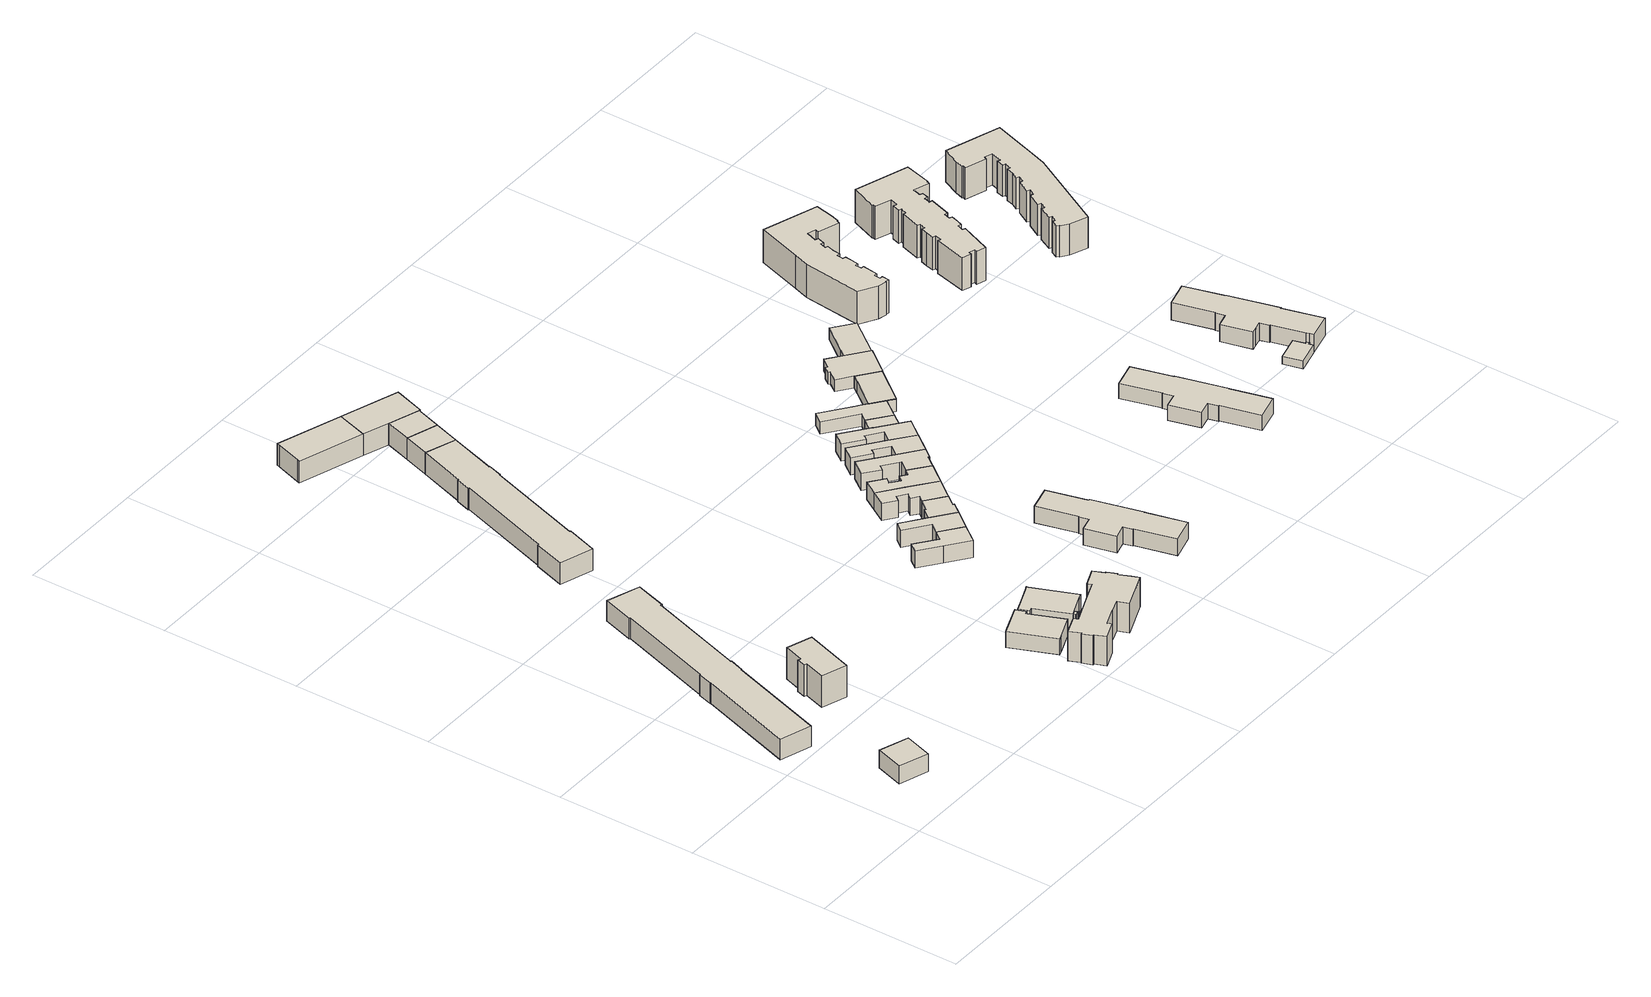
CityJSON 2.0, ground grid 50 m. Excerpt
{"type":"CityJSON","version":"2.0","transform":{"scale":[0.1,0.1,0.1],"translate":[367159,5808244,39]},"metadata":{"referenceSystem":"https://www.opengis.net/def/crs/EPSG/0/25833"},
"CityObjects":{
"building1":{"type":"Building","attributes":{"name":"12054000006250018 01","GE_LoD1_zOffset":"Auto|1.0697074324119953|24.05.2011 19:24:35","DFIHW":"5808267160","DFIRW":"3367178980","DFORM":2000,"FOKHO":43860,"FOKHW":"5808270540","FOKRW":"3367175120","FOLIE":11,"FOLIENBEZ":"Gebaeude","GEBH":0,"HSOURCE":1,"OS":"1311","TRAUH":50700,"function":"Einzelhaus","measuredHeight":53710,"storeysAboveGround":0},"address":[{"country":"Germany","locality":"Potsdam","thoroughfareName":"Schmiedegasse","postcode":"53115"}],"geometry":[{"type":"Solid","lod":"1","boundaries":[[[[0,1,2,3]],[[4,5,0,3]],[[5,6,1,0]],[[6,7,2,1]],[[7,4,3,2]],[[7,6,5,4]]]]}]},
"building2":{"type":"Building","attributes":{"name":"12054000006220007 01","DFORM":2000,"FOKHO":44220,"FOLIE":11,"GEBH":0,"HSOURCE":1,"OS":"1221","GE_LoD1_zOffset":"Auto|-0.21043946792320156|24.05.2011 19:24:16","DFIHW":"5808301600","DFIRW":"3367125660","FOKHW":"5808307810","FOKRW":"3367132010","FOLIENBEZ":"Gebaeude","TRAUH":52040,"function":"Freistehender","measuredHeight":55480,"storeysAboveGround":0},"address":[{"country":"Germany","locality":"Potsdam","thoroughfareName":"Kurt-von-Plettenberg-Straße","postcode":"53115"}],"geometry":[{"type":"Solid","lod":"1","boundaries":[[[[8,9,10,11,12,13,14,15,16,17,18,19,20,21,22,23]],[[24,25,8,23]],[[25,26,9,8]],[[26,27,10,9]],[[27,28,11,10]],[[28,29,12,11]],[[29,30,13,12]],[[30,31,14,13]],[[31,32,15,14]],[[32,33,16,15]],[[33,34,17,16]],[[34,35,18,17]],[[35,36,19,18]],[[36,37,20,19]],[[37,38,21,20]],[[38,39,22,21]],[[39,24,23,22]],[[39,38,37,36,35,34,33,32,31,30,29,28,27,26,25,24]]]]}]},
"building3":{"type":"Building","attributes":{"name":"12054000006250020 01","FOLIE":11,"GE_LoD1_zOffset":"Auto|0.010065733455100201|24.05.2011 19:24:44","DFIHW":"5808315190","DFIRW":"3367198450","DFORM":3000,"FOKHO":43990,"FOKHW":"5808319830","FOKRW":"3367202670","FOLIENBEZ":"Gebaeude","GEBH":0,"HSOURCE":1,"OS":"1799","TRAUH":56020,"function":"Gebaeude","measuredHeight":59840,"storeysAboveGround":0},"address":[{"country":"Germany","locality":"Potsdam","thoroughfareName":"Schmiedegasse","postcode":"53115"}],"geometry":[{"type":"Solid","lod":"1","boundaries":[[[[40,41,42,43,44,45,46,47]],[[48,49,40,47]],[[49,50,41,40]],[[50,51,42,41]],[[51,52,43,42]],[[52,53,44,43]],[[53,54,45,44]],[[54,55,46,45]],[[55,48,47,46]],[[55,54,53,52,51,50,49,48]]]]}]},
"building4":{"type":"Building","attributes":{"name":"12054000006160005 01","DFORM":0,"FOKHO":42673,"FOLIE":11,"GE_LoD1_zOffset":"Auto|1.3270657332613993|24.05.2011 19:24:43","FOLIENBEZ":"Gebaeude","OS":"1231","TRAUH":48673,"GEBH":6,"HSOURCE":2,"function":"Wohnblock","measuredHeight":0,"storeysAboveGround":2},"address":[{"country":"Germany","locality":"Potsdam","thoroughfareName":"Moritz-von-Egidy-Straße","postcode":"53115"}],"geometry":[{"type":"Solid","lod":"1","boundaries":[[[[56,57,58,59,60,61,62,63,64]],[[65,66,56,64]],[[66,67,57,56]],[[67,68,58,57]],[[68,69,59,58]],[[69,70,60,59]],[[70,71,61,60]],[[71,72,62,61]],[[72,73,63,62]],[[73,65,64,63]],[[73,72,71,70,69,68,67,66,65]]]]}]},
"building5":{"type":"Building","attributes":{"name":"12054000006220008 01","GE_LoD1_zOffset":"Auto|-0.21429676479399973|24.05.2011 19:26:15","DFIHW":"5808506960","DFIRW":"3367193050","DFORM":2000,"FOKHO":44110,"FOKHW":"5808498620","FOKRW":"3367195680","FOLIE":11,"FOLIENBEZ":"Gebaeude","GEBH":0,"HSOURCE":1,"OS":"1301","TRAUH":52280,"function":"Wohnhaus","measuredHeight":55400,"storeysAboveGround":0},"address":[{"country":"Germany","locality":"Potsdam","thoroughfareName":"Kurt-von-Plettenberg-Straße","postcode":"53115"}],"geometry":[{"type":"Solid","lod":"1","boundaries":[[[[74,75,76,77,78,79,80,81,82,83,84,85,86,87,88,89]],[[90,91,74,89]],[[91,92,75,74]],[[92,93,76,75]],[[93,94,77,76]],[[94,95,78,77]],[[95,96,79,78]],[[96,97,80,79]],[[97,98,81,80]],[[98,99,82,81]],[[99,100,83,82]],[[100,101,84,83]],[[101,102,85,84]],[[102,103,86,85]],[[103,104,87,86]],[[104,105,88,87]],[[105,90,89,88]],[[105,104,103,102,101,100,99,98,97,96,95,94,93,92,91,90]]]]}]},
"building6":{"type":"Building","attributes":{"name":"12054000006160001 01","GE_LoD1_zOffset":"Auto|1.4900657348335002|24.05.2011 19:24:52","DFORM":1100,"FOKHO":42510,"FOKHW":"5808260380","FOKRW":"3367290820","FOLIE":11,"FOLIENBEZ":"Gebaeude","GEBH":0,"TRAUH":53670,"HSOURCE":1,"OS":"1221","function":"Freistehender","measuredHeight":0,"storeysAboveGround":0},"address":[{"country":"Germany","locality":"Potsdam","thoroughfareName":"Moritz-von-Egidy-Straße","postcode":"53115"}],"geometry":[{"type":"Solid","lod":"1","boundaries":[[[[106,107,108,109]],[[107,110,111,108]],[[110,112,113,111]],[[112,114,115,113]],[[114,116,117,115]],[[116,118,119,117]],[[118,120,121,119]],[[120,122,123,121]],[[122,124,125,123]],[[124,126,127,125]],[[126,128,129,127]],[[128,130,131,129]],[[130,132,133,131]],[[132,134,135,133]],[[132,130,128,126,124,122,120,118,116,114,112,110,107,106,136,137,138,139,140,141,142,143,144,145,146,147,134]],[[148,149,150,151,152,153,154,155,156,157,158,159,109,108,111,113,115,117,119,121,123,125,127,129,131,133,135]],[[134,147,148,135]],[[147,146,149,148]],[[146,145,150,149]],[[145,144,151,150]],[[144,143,152,151]],[[143,142,153,152]],[[142,141,154,153]],[[141,140,155,154]],[[140,139,156,155]],[[139,138,157,156]],[[138,137,158,157]],[[137,136,159,158]],[[136,106,109,159]]]]}]},
"building7":{"type":"Building","attributes":{"name":"12054000006160001 05","GE_LoD1_zOffset":"Auto|1.2720657335594012|24.05.2011 19:24:53","DFORM":0,"FOKHO":42728,"FOLIE":11,"FOLIENBEZ":"Gebaeude","GEBH":3,"HSOURCE":2,"OS":"1006","TRAUH":45728,"function":"Kleines","measuredHeight":0,"storeysAboveGround":1},"address":[{"country":"Germany","locality":"Potsdam","thoroughfareName":"Moritz-von-Egidy-Straße","postcode":"53115"}],"geometry":[{"type":"Solid","lod":"1","boundaries":[[[[160,161,162,163,164,165]],[[166,167,160,165]],[[167,168,161,160]],[[168,169,162,161]],[[169,170,163,162]],[[170,171,164,163]],[[171,166,165,164]],[[171,170,169,168,167,166]]]]}]},
"building8":{"type":"Building","attributes":{"name":"12054000006080035 01","GE_LoD1_zOffset":"Auto|-0.7272743666566015|24.05.2011 19:26:14","DFIHW":"5808506960","DFIRW":"3367193050","DFORM":2000,"FOKHO":44110,"FOKHW":"5808498620","FOKRW":"3367195680","FOLIE":11,"FOLIENBEZ":"Gebaeude","GEBH":0,"HSOURCE":1,"OS":"1301","TRAUH":52280,"function":"Wohnhaus","measuredHeight":55400,"storeysAboveGround":0},"address":[{"country":"Germany","locality":"Potsdam","thoroughfareName":"Pappelallee","postcode":"53115"}],"geometry":[{"type":"Solid","lod":"1","boundaries":[[[[172,173,174,175,176,177,178]],[[179,180,172,178]],[[180,181,173,172]],[[181,182,174,173]],[[182,183,175,174]],[[183,184,176,175]],[[184,185,177,176]],[[185,179,178,177]],[[185,184,183,182,181,180,179]]]]}]},
"building9":{"type":"Building","attributes":{"name":"12054000006160003 01","GE_LoD1_zOffset":"Auto|4.177065732888899|24.05.2011 19:24:45","DFORM":0,"FOKHO":39823,"FOLIE":11,"FOLIENBEZ":"Gebaeude","HSOURCE":2,"OS":"1231","GEBH":6,"TRAUH":45823,"function":"Wohnblock","measuredHeight":0,"storeysAboveGround":2},"address":[{"country":"Germany","locality":"Potsdam","thoroughfareName":"Moritz-von-Egidy-Straße","postcode":"53115"}],"geometry":[{"type":"Solid","lod":"1","boundaries":[[[[186,187,188,189,190,191,192,193,194,195,196,197]],[[198,199,186,197]],[[199,200,187,186]],[[200,201,188,187]],[[201,202,189,188]],[[202,203,190,189]],[[203,204,191,190]],[[204,205,192,191]],[[205,206,193,192]],[[206,207,194,193]],[[207,208,195,194]],[[208,209,196,195]],[[209,198,197,196]],[[209,208,207,206,205,204,203,202,201,200,199,198]]]]}]},
"building10":{"type":"Building","attributes":{"name":"12054000006250059 01","GE_LoD1_zOffset":"Auto|-0.33357466572530114|24.05.2011 19:26:21","DFIHW":"5808506960","DFIRW":"3367193050","DFORM":2000,"FOKHO":44110,"FOKHW":"5808498620","FOKRW":"3367195680","FOLIE":11,"FOLIENBEZ":"Gebaeude","GEBH":0,"HSOURCE":1,"OS":"1301","TRAUH":52280,"function":"Wohnhaus","measuredHeight":55400,"storeysAboveGround":0},"address":[{"country":"Germany","locality":"Potsdam","thoroughfareName":"Schmiedegasse","postcode":"53115"}],"geometry":[{"type":"Solid","lod":"1","boundaries":[[[[210,211,79,78]],[[95,212,210,78]],[[212,213,211,210]],[[213,96,79,211]],[[96,95,78,79]],[[96,213,212,95]]]]}]},
"building11":{"type":"Building","attributes":{"name":"12054000006250063 01","HSOURCE":1,"OS":"1301","TRAUH":52280,"GE_LoD1_zOffset":"Auto|-0.4529251647939958|24.05.2011 19:26:19","DFIHW":"5808506960","DFIRW":"3367193050","DFORM":2000,"FOKHO":44110,"FOKHW":"5808498620","FOKRW":"3367195680","FOLIE":11,"FOLIENBEZ":"Gebaeude","GEBH":0,"function":"Wohnhaus","measuredHeight":55400,"storeysAboveGround":0},"address":[{"country":"Germany","locality":"Potsdam","thoroughfareName":"Schmiedegasse","postcode":"53115"}],"geometry":[{"type":"Solid","lod":"1","boundaries":[[[[214,215,211,210]],[[212,216,214,210]],[[216,217,215,214]],[[217,213,211,215]],[[213,212,210,211]],[[213,217,216,212]]]]}]},
"building12":{"type":"Building","attributes":{"name":"12054000006190001 01","GE_LoD1_zOffset":"Auto|2.3100657332688996|24.05.2011 19:24:40","DFORM":1100,"FOKHO":41690,"FOKHW":"5808321530","FOKRW":"3367275710","FOLIE":11,"FOLIENBEZ":"Gebaeude","HSOURCE":1,"OS":"1331","TRAUH":48240,"GEBH":0,"function":"Reihenhaus","measuredHeight":0,"storeysAboveGround":0},"address":[{"country":"Germany","locality":"Potsdam","thoroughfareName":"An den Gärten","postcode":"53115"}],"geometry":[{"type":"Solid","lod":"1","boundaries":[[[[218,219,220,221,222,223,224]],[[225,226,218,224]],[[226,227,219,218]],[[227,228,220,219]],[[228,229,221,220]],[[229,230,222,221]],[[230,231,223,222]],[[231,225,224,223]],[[231,230,229,228,227,226,225]]]]}]},
"building13":{"type":"Building","attributes":{"name":"12054000006080035 E 01","GE_LoD1_zOffset":"Auto|-0.6356033638626997|24.05.2011 19:26:13","DFIHW":"5808506960","DFIRW":"3367193050","DFORM":2000,"FOKHO":44110,"FOKHW":"5808498620","FOKRW":"3367195680","FOLIE":11,"FOLIENBEZ":"Gebaeude","GEBH":0,"HSOURCE":1,"OS":"1301","TRAUH":52280,"function":"Wohnhaus","measuredHeight":55400,"storeysAboveGround":0},"address":[{"country":"Germany","locality":"Potsdam","thoroughfareName":"Pappelallee","postcode":"53115"}],"geometry":[{"type":"Solid","lod":"1","boundaries":[[[[175,232,233,215,214,176]],[[184,183,175,176]],[[183,234,232,175]],[[234,235,233,232]],[[235,217,215,233]],[[217,216,214,215]],[[216,184,176,214]],[[216,217,235,234,183,184]]]]}]},
"building14":{"type":"Building","attributes":{"name":"12054000006190002 01","TRAUH":48240,"DFORM":1100,"GE_LoD1_zOffset":"Auto|2.310065734200201|24.05.2011 19:24:44","FOKHO":41690,"FOKHW":"5808321530","FOKRW":"3367275710","FOLIE":11,"GEBH":0,"HSOURCE":1,"OS":"1331","FOLIENBEZ":"Gebaeude","function":"Reihenhaus","measuredHeight":0,"storeysAboveGround":0},"address":[{"country":"Germany","locality":"Potsdam","thoroughfareName":"An den Gärten","postcode":"53115"}],"geometry":[{"type":"Solid","lod":"1","boundaries":[[[[236,237,238,239,240,222,221]],[[229,241,236,221]],[[241,242,237,236]],[[242,243,238,237]],[[243,244,239,238]],[[244,245,240,239]],[[245,230,222,240]],[[230,229,221,222]],[[230,245,244,243,242,241,229]]]]}]},
"building15":{"type":"Building","attributes":{"name":"12054000006190003 01","GE_LoD1_zOffset":"Auto|2.310065732337499|24.05.2011 19:24:48","DFORM":1100,"FOKHO":41690,"FOKHW":"5808321530","FOKRW":"3367275710","FOLIE":11,"FOLIENBEZ":"Gebaeude","GEBH":0,"HSOURCE":1,"OS":"1331","TRAUH":48240,"function":"Reihenhaus","measuredHeight":0,"storeysAboveGround":0},"address":[{"country":"Germany","locality":"Potsdam","thoroughfareName":"An den Gärten","postcode":"53115"}],"geometry":[{"type":"Solid","lod":"1","boundaries":[[[[246,247,248,249,250,251,240,239]],[[244,252,246,239]],[[252,253,247,246]],[[253,254,248,247]],[[254,255,249,248]],[[255,256,250,249]],[[256,257,251,250]],[[257,245,240,251]],[[245,244,239,240]],[[245,257,256,255,254,253,252,244]]]]}]},
"building16":{"type":"Building","attributes":{"name":"12054000006190004 01","GE_LoD1_zOffset":"Auto|2.3100657369940976|24.05.2011 19:24:40","DFORM":1100,"FOKHO":41690,"FOKHW":"5808321530","FOKRW":"3367275710","FOLIE":11,"FOLIENBEZ":"Gebaeude","GEBH":0,"HSOURCE":1,"OS":"1331","TRAUH":48240,"function":"Reihenhaus","measuredHeight":0,"storeysAboveGround":0},"address":[{"country":"Germany","locality":"Potsdam","thoroughfareName":"An den Gärten","postcode":"53115"}],"geometry":[{"type":"Solid","lod":"1","boundaries":[[[[248,258,259,260,261,262,263,264,265,266,249]],[[255,254,248,249]],[[254,267,258,248]],[[267,268,259,258]],[[268,269,260,259]],[[269,270,261,260]],[[270,271,262,261]],[[271,272,263,262]],[[272,273,264,263]],[[273,274,265,264]],[[274,275,266,265]],[[275,255,249,266]],[[275,274,273,272,271,270,269,268,267,254,255]]]]}]},
"building17":{"type":"Building","attributes":{"name":"12054000006190005 01","GE_LoD1_zOffset":"Auto|2.310065734200201|24.05.2011 19:24:52","DFORM":1100,"FOKHO":41690,"FOKHW":"5808321530","FOKRW":"3367275710","FOLIE":11,"FOLIENBEZ":"Gebaeude","GEBH":0,"HSOURCE":1,"OS":"1331","TRAUH":48240,"function":"Reihenhaus","measuredHeight":0,"storeysAboveGround":0},"address":[{"country":"Germany","locality":"Potsdam","thoroughfareName":"An den Gärten","postcode":"53115"}],"geometry":[{"type":"Solid","lod":"1","boundaries":[[[[264,276,277,278,279,280,281,282,283,266,265]],[[274,273,264,265]],[[273,284,276,264]],[[284,285,277,276]],[[285,286,278,277]],[[286,287,279,278]],[[287,288,280,279]],[[288,289,281,280]],[[289,290,282,281]],[[290,291,283,282]],[[291,275,266,283]],[[275,274,265,266]],[[275,291,290,289,288,287,286,285,284,273,274]]]]}]},
"building18":{"type":"Building","attributes":{"name":"12054000006160002 01","GE_LoD1_zOffset":"Auto|2.0354585318159977|24.05.2011 19:24:42","DFORM":1100,"FOKHO":41500,"FOKHW":"5808260950","FOKRW":"3367324220","FOLIE":11,"FOLIENBEZ":"Gebaeude","GEBH":0,"HSOURCE":1,"OS":"1221","TRAUH":47750,"function":"Freistehender","measuredHeight":0,"storeysAboveGround":0},"address":[{"country":"Germany","locality":"Potsdam","thoroughfareName":"Moritz-von-Egidy-Straße","postcode":"53115"}],"geometry":[{"type":"Solid","lod":"1","boundaries":[[[[292,293,294,295,296,297,298,299,300,301,302,303,304,305,306,307]],[[308,309,292,307]],[[309,310,293,292]],[[310,311,294,293]],[[311,312,295,294]],[[312,313,296,295]],[[313,314,297,296]],[[314,315,298,297]],[[315,316,299,298]],[[316,317,300,299]],[[317,318,301,300]],[[318,319,302,301]],[[319,320,303,302]],[[320,321,304,303]],[[321,322,305,304]],[[322,323,306,305]],[[323,308,307,306]],[[323,322,321,320,319,318,317,316,315,314,313,312,311,310,309,308]]]]}]},
"building19":{"type":"Building","attributes":{"name":"12054000006190006 01","GE_LoD1_zOffset":"Auto|2.3100657304749035|24.05.2011 19:24:47","DFORM":1100,"FOKHO":41690,"FOKHW":"5808321530","FOKRW":"3367275710","FOLIE":11,"FOLIENBEZ":"Gebaeude","GEBH":0,"HSOURCE":1,"OS":"1331","TRAUH":48240,"function":"Reihenhaus","measuredHeight":0,"storeysAboveGround":0},"address":[{"country":"Germany","locality":"Potsdam","thoroughfareName":"An den Gärten","postcode":"53115"}],"geometry":[{"type":"Solid","lod":"1","boundaries":[[[[324,325,326,327,328,329,330,331,332,333,283,282]],[[290,334,324,282]],[[334,335,325,324]],[[335,336,326,325]],[[336,337,327,326]],[[337,338,328,327]],[[338,339,329,328]],[[339,340,330,329]],[[340,341,331,330]],[[341,342,332,331]],[[342,343,333,332]],[[343,291,283,333]],[[291,290,282,283]],[[291,343,342,341,340,339,338,337,336,335,334,290]]]]}]},
"building20":{"type":"Building","attributes":{"name":"12054000006190007 01","GE_LoD1_zOffset":"Auto|2.3100657332688996|24.05.2011 19:24:51","DFORM":1100,"FOKHO":41690,"FOKHW":"5808321530","FOKRW":"3367275710","FOLIE":11,"FOLIENBEZ":"Gebaeude","GEBH":0,"HSOURCE":1,"OS":"1331","TRAUH":48240,"function":"Reihenhaus","measuredHeight":0,"storeysAboveGround":0},"address":[{"country":"Germany","locality":"Potsdam","thoroughfareName":"An den Gärten","postcode":"53115"}],"geometry":[{"type":"Solid","lod":"1","boundaries":[[[[344,345,346,347,348,349,350,331,330]],[[340,351,344,330]],[[351,352,345,344]],[[352,353,346,345]],[[353,354,347,346]],[[354,355,348,347]],[[355,356,349,348]],[[356,357,350,349]],[[357,341,331,350]],[[341,340,330,331]],[[341,357,356,355,354,353,352,351,340]]]]}]},
"building21":{"type":"Building","attributes":{"name":"12054000006190008 01","GE_LoD1_zOffset":"Auto|2.3100657369940976|24.05.2011 19:24:51","DFORM":1100,"FOKHO":41690,"FOLIE":11,"FOLIENBEZ":"Gebaeude","GEBH":0,"HSOURCE":1,"TRAUH":48240,"FOKHW":"5808321530","FOKRW":"3367275710","OS":"1331","function":"Reihenhaus","measuredHeight":0,"storeysAboveGround":0},"address":[{"country":"Germany","locality":"Potsdam","thoroughfareName":"An den Gärten","postcode":"53115"}],"geometry":[{"type":"Solid","lod":"1","boundaries":[[[[358,359,360,361,362,363,364,365,366,350,349]],[[356,367,358,349]],[[367,368,359,358]],[[368,369,360,359]],[[369,370,361,360]],[[370,371,362,361]],[[371,372,363,362]],[[372,373,364,363]],[[373,374,365,364]],[[374,375,366,365]],[[375,357,350,366]],[[357,356,349,350]],[[357,375,374,373,372,371,370,369,368,367,356]]]]}]},
"building22":{"type":"Building","attributes":{"name":"12054000006190009 01","OS":"1331","TRAUH":45760,"DFORM":1100,"FOKHO":41140,"FOKHW":"5808376760","FOKRW":"3367314000","FOLIE":11,"GEBH":0,"HSOURCE":1,"GE_LoD1_zOffset":"Auto|2.860065735876603|24.05.2011 19:24:39","FOLIENBEZ":"Gebaeude","function":"Reihenhaus","measuredHeight":0,"storeysAboveGround":0},"address":[{"country":"Germany","locality":"Potsdam","thoroughfareName":"An den Gärten","postcode":"53115"}],"geometry":[{"type":"Solid","lod":"1","boundaries":[[[[376,377,378,379,380,381,382,383]],[[384,385,376,383]],[[385,386,377,376]],[[386,387,378,377]],[[387,388,379,378]],[[388,389,380,379]],[[389,390,381,380]],[[390,391,382,381]],[[391,384,383,382]],[[391,390,389,388,387,386,385,384]]]]}]},
"building23":{"type":"Building","attributes":{"name":"12054000006190010 01","GE_LoD1_zOffset":"Auto|2.860065734945202|24.05.2011 19:24:47","DFORM":1100,"FOKHO":41140,"FOKHW":"5808376760","FOKRW":"3367314000","FOLIE":11,"FOLIENBEZ":"Gebaeude","GEBH":0,"HSOURCE":1,"OS":"1331","TRAUH":45760,"function":"Reihenhaus","measuredHeight":0,"storeysAboveGround":0},"address":[{"country":"Germany","locality":"Potsdam","thoroughfareName":"An den Gärten","postcode":"53115"}],"geometry":[{"type":"Solid","lod":"1","boundaries":[[[[392,393,394,395,396,397,377,376,398,399,400,401]],[[402,403,392,401]],[[403,404,393,392]],[[404,405,394,393]],[[405,406,395,394]],[[406,407,396,395]],[[407,408,397,396]],[[408,386,377,397]],[[386,385,376,377]],[[385,409,398,376]],[[409,410,399,398]],[[410,411,400,399]],[[411,402,401,400]],[[411,410,409,385,386,408,407,406,405,404,403,402]]]]}]},
"building24":{"type":"Building","attributes":{"name":"12054000006190011 01","GE_LoD1_zOffset":"Auto|2.530065733939402|24.05.2011 19:24:51","DFIHW":"5808405990","DFIRW":"3367351650","DFORM":6000,"FOKHO":41470,"FOKHW":"5808406390","FOKRW":"3367356370","FOLIE":11,"FOLIENBEZ":"Gebaeude","GEBH":0,"HSOURCE":1,"OS":"1331","TRAUH":46040,"function":"Reihenhaus","measuredHeight":47340,"storeysAboveGround":0},"address":[{"country":"Germany","locality":"Potsdam","thoroughfareName":"An den Gärten","postcode":"53115"}],"geometry":[{"type":"Solid","lod":"1","boundaries":[[[[412,413,414,415,416,417,418]],[[419,420,412,418]],[[420,421,413,412]],[[421,422,414,413]],[[422,423,415,414]],[[423,424,416,415]],[[424,425,417,416]],[[425,419,418,417]],[[425,424,423,422,421,420,419]]]]}]},
"building25":{"type":"Building","attributes":{"name":"12054000006190012 01","GE_LoD1_zOffset":"Auto|2.4370023367334|24.05.2011 19:26:12","DFIHW":"5808405990","DFIRW":"3367351650","DFORM":6000,"FOKHO":41470,"FOKHW":"5808406390","FOKRW":"3367356370","FOLIE":11,"FOLIENBEZ":"Gebaeude","GEBH":0,"HSOURCE":1,"OS":"1331","TRAUH":46040,"function":"Reihenhaus","measuredHeight":47340,"storeysAboveGround":0},"address":[{"country":"Germany","locality":"Potsdam","thoroughfareName":"An den Gärten","postcode":"53115"}],"geometry":[{"type":"Solid","lod":"1","boundaries":[[[[426,427,428,429,430,431,432,433,434,435,415,414]],[[422,436,426,414]],[[436,437,427,426]],[[437,438,428,427]],[[438,439,429,428]],[[439,440,430,429]],[[440,441,431,430]],[[441,442,432,431]],[[442,443,433,432]],[[443,444,434,433]],[[444,445,435,434]],[[445,423,415,435]],[[423,422,414,415]],[[423,445,444,443,442,441,440,439,438,437,436,422]]]]}]},
"building26":{"type":"Building","attributes":{"name":"12054000006190013 01","GE_LoD1_zOffset":"Auto|2.3302404358020965|24.05.2011 19:26:19","DFIHW":"5808405990","DFIRW":"3367351650","DFORM":6000,"FOKHO":41470,"FOKHW":"5808406390","FOKRW":"3367356370","FOLIE":11,"FOLIENBEZ":"Gebaeude","GEBH":0,"HSOURCE":1,"OS":"1331","TRAUH":46040,"function":"Reihenhaus","measuredHeight":47340,"storeysAboveGround":0},"address":[{"country":"Germany","locality":"Potsdam","thoroughfareName":"An den Gärten","postcode":"53115"}],"geometry":[{"type":"Solid","lod":"1","boundaries":[[[[446,447,448,449,433,432]],[[442,450,446,432]],[[450,451,447,446]],[[451,452,448,447]],[[452,453,449,448]],[[453,443,433,449]],[[443,442,432,433]],[[443,453,452,451,450,442]]]]}]},
"building27":{"type":"Building","attributes":{"name":"12054000006200001 01","FOKHW":"5808327910","FOKRW":"3367382230","FOLIE":11,"GE_LoD1_zOffset":"Auto|2.3534287346099987|24.05.2011 19:24:46","DFORM":1100,"FOKHO":39750,"FOLIENBEZ":"Gebaeude","GEBH":0,"HSOURCE":1,"OS":"1221","TRAUH":45630,"function":"Freistehender","measuredHeight":0,"storeysAboveGround":0},"address":[{"country":"Germany","locality":"Potsdam","thoroughfareName":"Johann-Goercke-Allee","postcode":"53115"}],"geometry":[{"type":"Solid","lod":"1","boundaries":[[[[454,455,456,457,458,459,460,461,462,463,464,465,466,467,468,469]],[[470,471,454,469]],[[471,472,455,454]],[[472,473,456,455]],[[473,474,457,456]],[[474,475,458,457]],[[475,476,459,458]],[[476,477,460,459]],[[477,478,461,460]],[[478,479,462,461]],[[479,480,463,462]],[[480,481,464,463]],[[481,482,465,464]],[[482,483,466,465]],[[483,484,467,466]],[[484,485,468,467]],[[485,470,469,468]],[[485,484,483,482,481,480,479,478,477,476,475,474,473,472,471,470]]]]}]},
"building28":{"type":"Building","attributes":{"name":"12054000006080038 01","GE_LoD1_zOffset":"Auto|2.224894835913801|24.05.2011 19:26:10","DFORM":1200,"FOKHO":41350,"FOKHW":"5808411270","FOKRW":"3367371010","GEBH":0,"HSOURCE":1,"FOLIENBEZ":"Gebaeude","OS":"2121","TRAUH":53920,"FOLIE":11,"function":"Wohnen","measuredHeight":0,"storeysAboveGround":0},"address":[{"country":"Germany","locality":"Potsdam","thoroughfareName":"Pappelallee","postcode":"53115"}],"geometry":[{"type":"Solid","lod":"1","boundaries":[[[[486,487,488,489]],[[487,490,491,488]],[[490,492,493,491]],[[492,494,495,493]],[[494,496,497,495]],[[496,498,499,497]],[[498,500,501,499]],[[500,502,503,501]],[[502,504,505,503]],[[502,500,498,496,494,492,490,487,486,506,507,508,509,510,511,512,513,514,515,516,517,518,519,520,521,522,523,524,525,526,527,528,529,530,531,504]],[[532,533,534,535,536,537,538,539,540,541,542,543,544,545,546,547,548,549,550,551,552,553,554,555,556,557,489,488,491,493,495,497,499,501,503,505]],[[504,531,532,505]],[[531,530,533,532]],[[530,529,534,533]],[[529,528,535,534]],[[528,527,536,535]],[[527,526,537,536]],[[526,525,538,537]],[[525,524,539,538]],[[524,523,540,539]],[[523,522,541,540]],[[522,521,542,541]],[[521,520,543,542]],[[520,519,544,543]],[[519,518,545,544]],[[518,517,546,545]],[[517,516,547,546]],[[516,515,548,547]],[[515,514,549,548]],[[514,513,550,549]],[[513,512,551,550]],[[512,511,552,551]],[[511,510,553,552]],[[510,509,554,553]],[[509,508,555,554]],[[508,507,556,555]],[[507,506,557,556]],[[506,486,489,557]]]]}]},
"building29":{"type":"Building","attributes":{"name":"12054000006200011 02","GE_LoD1_zOffset":"Auto|1.2509145316743968|24.05.2011 19:24:50","DFORM":0,"FOKHO":39552,"FOLIE":11,"FOLIENBEZ":"Gebaeude","GEBH":3,"HSOURCE":2,"OS":"1301","TRAUH":42552,"function":"Wohnhaus","measuredHeight":0,"storeysAboveGround":1},"address":[{"country":"Germany","locality":"Potsdam","thoroughfareName":"Johann-Goercke-Allee","postcode":"53115"}],"geometry":[{"type":"Solid","lod":"1","boundaries":[[[[558,559,560,561,562,563,564,565]],[[566,567,558,565]],[[567,568,559,558]],[[568,569,560,559]],[[569,570,561,560]],[[570,571,562,561]],[[571,572,563,562]],[[572,573,564,563]],[[573,566,565,564]],[[573,572,571,570,569,568,567,566]]]]}]},
"building30":{"type":"Building","attributes":{"name":"12054000006200011 01","GE_LoD1_zOffset":"Auto|1.2042400339766957|24.05.2011 19:24:46","DFORM":1100,"FOKHO":39430,"FOKHW":"5808291440","FOKRW":"3367439130","FOLIE":11,"FOLIENBEZ":"Gebaeude","HSOURCE":1,"OS":"1221","TRAUH":46030,"GEBH":0,"function":"Freistehender","measuredHeight":0,"storeysAboveGround":0},"address":[{"country":"Germany","locality":"Potsdam","thoroughfareName":"Johann-Goercke-Allee","postcode":"53115"}],"geometry":[{"type":"Solid","lod":"1","boundaries":[[[[574,575,576,577,578,579,580,581,582,583,584,585,586,587,588,589,590,591,592,593]],[[594,595,574,593]],[[595,596,575,574]],[[596,597,576,575]],[[597,598,577,576]],[[598,599,578,577]],[[599,600,579,578]],[[600,601,580,579]],[[601,602,581,580]],[[602,603,582,581]],[[603,604,583,582]],[[604,605,584,583]],[[605,606,585,584]],[[606,607,586,585]],[[607,608,587,586]],[[608,609,588,587]],[[609,610,589,588]],[[610,611,590,589]],[[611,612,591,590]],[[612,613,592,591]],[[613,594,593,592]],[[613,612,611,610,609,608,607,606,605,604,603,602,601,600,599,598,597,596,595,594]]]]}]},
"building31":{"type":"Building","attributes":{"name":"12054000006080041 01","GE_LoD1_zOffset":"Auto|1.2717367333805996|24.05.2011 19:26:08","DFORM":1100,"FOKHO":41570,"FOLIE":11,"FOLIENBEZ":"Gebaeude","GEBH":0,"HSOURCE":1,"OS":"2121","TRAUH":54140,"FOKHW":"5808401530","FOKRW":"3367400800","function":"Wohnen","measuredHeight":0,"storeysAboveGround":0},"address":[{"country":"Germany","locality":"Potsdam","thoroughfareName":"Pappelallee","postcode":"53115"}],"geometry":[{"type":"Solid","lod":"1","boundaries":[[[[614,615,616,617,618,619,620,621,622,623,624,625,626,627,628,629,630,631,632,633,634,635,636,637,638,639,640,641,642,643,644,645,646,647,648,649,650,651,652,653,654,655,656,657,658,659,660,661]],[[662,663,614,661]],[[663,664,615,614]],[[664,665,616,615]],[[665,666,617,616]],[[666,667,618,617]],[[667,668,619,618]],[[668,669,620,619]],[[669,670,621,620]],[[670,671,622,621]],[[671,672,623,622]],[[672,673,624,623]],[[673,674,625,624]],[[674,675,626,625]],[[675,676,627,626]],[[676,677,628,627]],[[677,678,629,628]],[[678,679,630,629]],[[679,680,631,630]],[[680,681,632,631]],[[681,682,633,632]],[[682,683,634,633]],[[683,684,635,634]],[[684,685,636,635]],[[685,686,637,636]],[[686,687,638,637]],[[687,688,639,638]],[[688,689,640,639]],[[689,690,641,640]],[[690,691,642,641]],[[691,692,643,642]],[[692,693,644,643]],[[693,694,645,644]],[[694,695,646,645]],[[695,696,647,646]],[[696,697,648,647]],[[697,698,649,648]],[[698,699,650,649]],[[699,700,651,650]],[[700,701,652,651]],[[701,702,653,652]],[[702,703,654,653]],[[703,704,655,654]],[[704,705,656,655]],[[705,706,657,656]],[[706,707,658,657]],[[707,708,659,658]],[[708,709,660,659]],[[709,662,661,660]],[[709,708,707,706,705,704,703,702,701,700,699,698,697,696,695,694,693,692,691,690,689,688,687,686,685,684,683,682,681,680,679,678,677,676,675,674,673,672,671,670,669,668,667,666,665,664,663,662]]]]}]},
"building32":{"type":"Building","attributes":{"name":"12054000006080044 01","GE_LoD1_zOffset":"Auto|-0.2896452653899999|24.05.2011 19:26:17","DFORM":1200,"FOKHO":42250,"FOKHW":"5808401350","FOKRW":"3367440910","FOLIE":11,"FOLIENBEZ":"Gebaeude","GEBH":0,"HSOURCE":1,"OS":"2121","TRAUH":54140,"function":"Wohnen","measuredHeight":0,"storeysAboveGround":0},"address":[{"country":"Germany","locality":"Potsdam","thoroughfareName":"Pappelallee","postcode":"53115"}],"geometry":[{"type":"Solid","lod":"1","boundaries":[[[[710,711,712,713,714,715,716,717,718,719,720,721,722,723,724,725,726,727,728,729,730,731,732,733,734,735,736,737,738,739,740,741,742,743,744,745,746,747,748,749]],[[750,751,710,749]],[[751,752,711,710]],[[752,753,712,711]],[[753,754,713,712]],[[754,755,714,713]],[[755,756,715,714]],[[756,757,716,715]],[[757,758,717,716]],[[758,759,718,717]],[[759,760,719,718]],[[760,761,720,719]],[[761,762,721,720]],[[762,763,722,721]],[[763,764,723,722]],[[764,765,724,723]],[[765,766,725,724]],[[766,767,726,725]],[[767,768,727,726]],[[768,769,728,727]],[[769,770,729,728]],[[770,771,730,729]],[[771,772,731,730]],[[772,773,732,731]],[[773,774,733,732]],[[774,775,734,733]],[[775,776,735,734]],[[776,777,736,735]],[[777,778,737,736]],[[778,779,738,737]],[[779,780,739,738]],[[780,781,740,739]],[[781,782,741,740]],[[782,783,742,741]],[[783,784,743,742]],[[784,785,744,743]],[[785,786,745,744]],[[786,787,746,745]],[[787,788,747,746]],[[788,789,748,747]],[[789,750,749,748]],[[789,788,787,786,785,784,783,782,781,780,779,778,777,776,775,774,773,772,771,770,769,768,767,766,765,764,763,762,761,760,759,758,757,756,755,754,753,752,751,750]]]]}]}
},
"vertices":[
[149,256,49],[254,221,49],[221,122,49],[116,157,49],[116,157,117],[149,256,117],[254,221,117],[221,122,117],
[118,873,52],[116,874,52],[132,925,52],[135,925,52],[250,1272,52],[246,1273,52],[282,1384,52],[400,1345,52],[364,1234,52],[360,1235,52],[246,888,52],[248,887,52],[231,836,52],[229,837,52],[114,489,52],[3,526,52],[3,526,130],[118,873,130],[116,874,130],[132,925,130],[135,925,130],[250,1272,130],[246,1273,130],[282,1384,130],[400,1345,130],[364,1234,130],[360,1235,130],[246,888,130],[248,887,130],[231,836,130],[229,837,130],[114,489,130],
[326,658,50],[317,661,50],[327,692,50],[337,689,50],[360,758,50],[450,728,50],[392,554,50],[302,584,50],[302,584,170],[326,658,170],[317,661,170],[327,692,170],[337,689,170],[360,758,170],[450,728,170],[392,554,170],
[903,318,37],[918,324,37],[1013,363,37],[1028,327,37],[1017,323,37],[1068,201,37],[1066,200,37],[984,166,37],[969,160,37],[969,160,97],[903,318,97],[918,324,97],[1013,363,97],[1028,327,97],[1017,323,97],[1068,201,97],[1066,200,97],[984,166,97],
[511,2071,51],[509,2072,51],[525,2123,51],[528,2122,51],[583,2289,51],[693,2252,51],[638,2086,51],[641,2085,51],[624,2034,51],[622,2034,51],[507,1687,51],[511,1686,51],[474,1575,51],[356,1614,51],[393,1725,51],[396,1724,51],[396,1724,133],[511,2071,133],[509,2072,133],[525,2123,133],[528,2122,133],[583,2289,133],[693,2252,133],[638,2086,133],[641,2085,133],[624,2034,133],[622,2034,133],[507,1687,133],[511,1686,133],[474,1575,133],[356,1614,133],[393,1725,133],
[1203,206,147],[1198,219,147],[1198,219,35],[1203,206,35],[1197,221,147],[1197,221,35],[1261,248,147],[1261,248,35],[1278,208,147],[1278,208,35],[1281,210,147],[1281,210,35],[1296,175,147],[1296,175,35],[1292,173,147],[1292,173,35],[1309,134,147],[1309,134,35],[1320,108,147],[1320,108,35],[1190,54,147],[1190,54,35],[1174,92,147],[1174,92,35],[1129,74,147],[1129,74,35],[1128,76,147],[1128,76,35],[1066,50,147],[1066,50,35],[1142,181,147],[1092,160,147],[1031,134,147],[1025,147,147],[1024,149,147],[960,123,147],[977,83,147],[974,82,147],[988,47,147],[992,48,147],[1008,8,147],[1072,35,147],[1072,35,35],[1008,8,35],[992,48,35],[988,47,35],[974,82,35],[977,83,35],[960,123,35],[1024,149,35],[1025,147,35],[1031,134,35],[1092,160,35],[1142,181,35],
[1147,233,37],[1151,223,37],[1138,218,37],[1136,217,37],[1135,219,37],[1132,227,37],[1132,227,67],[1147,233,67],[1151,223,67],[1138,218,67],[1136,217,67],[1135,219,67],
[352,2674,51],[352,2675,51],[356,2687,51],[587,2611,51],[551,2500,51],[319,2576,51],[323,2588,51],[323,2588,133],[352,2674,133],[352,2675,133],[356,2687,133],[587,2611,133],[551,2500,133],[319,2576,133],
[1068,344,8],[1053,380,8],[1096,398,8],[1149,420,8],[1164,427,8],[1165,423,8],[1229,268,8],[1214,262,8],[1147,233,8],[1132,227,8],[1131,226,8],[1080,349,8],[1080,349,68],[1068,344,68],[1053,380,68],[1096,398,68],[1149,420,68],[1164,427,68],[1165,423,68],[1229,268,68],[1214,262,68],[1147,233,68],[1132,227,68],[1131,226,68],
[613,2379,51],[723,2343,51],[613,2379,133],[723,2343,133],
[643,2470,51],[753,2433,51],[643,2470,133],[753,2433,133],
[1090,795,27],[1113,826,27],[1185,770,27],[1209,801,27],[1285,743,27],[1239,682,27],[1162,741,27],[1162,741,92],[1090,795,92],[1113,826,92],[1185,770,92],[1209,801,92],[1285,743,92],[1239,682,92],
[793,2542,51],[757,2432,51],[793,2542,133],[757,2432,133],
[1233,833,27],[1152,894,27],[1175,925,27],[1256,864,27],[1333,805,27],[1233,833,92],[1152,894,92],[1175,925,92],[1256,864,92],[1333,805,92],
[1283,899,27],[1287,895,27],[1315,932,27],[1383,880,27],[1356,844,27],[1360,841,27],[1283,899,92],[1287,895,92],[1315,932,92],[1383,880,92],[1356,844,92],[1360,841,92],
[1329,950,27],[1306,968,27],[1320,986,27],[1288,1010,27],[1274,992,27],[1232,1024,27],[1264,1076,27],[1343,1016,27],[1434,946,27],[1329,950,92],[1306,968,92],[1320,986,92],[1288,1010,92],[1274,992,92],[1232,1024,92],[1264,1076,92],[1343,1016,92],[1434,946,92],
[1296,1127,27],[1348,1088,27],[1334,1070,27],[1365,1045,27],[1380,1064,27],[1402,1047,27],[1417,1066,27],[1485,1013,27],[1296,1127,92],[1348,1088,92],[1334,1070,92],[1365,1045,92],[1380,1064,92],[1402,1047,92],[1417,1066,92],[1485,1013,92],
[1535,494,25],[1499,637,25],[1587,660,25],[1623,519,25],[1628,520,25],[1673,344,25],[1671,344,25],[1707,203,25],[1616,177,25],[1580,320,25],[1577,319,25],[1568,352,25],[1519,338,25],[1492,447,25],[1541,460,25],[1532,493,25],[1532,493,88],[1535,494,88],[1499,637,88],[1587,660,88],[1623,519,88],[1628,520,88],[1673,344,88],[1671,344,88],[1707,203,88],[1616,177,88],[1580,320,88],[1577,319,88],[1568,352,88],[1519,338,88],[1492,447,88],[1541,460,88],
[1444,1101,27],[1440,1105,27],[1390,1143,27],[1376,1125,27],[1323,1167,27],[1362,1219,27],[1466,1139,27],[1543,1081,27],[1517,1047,27],[1513,1050,27],[1444,1101,92],[1440,1105,92],[1390,1143,92],[1376,1125,92],[1323,1167,92],[1362,1219,92],[1466,1139,92],[1543,1081,92],[1517,1047,92],[1513,1050,92],
[1493,1174,27],[1442,1212,27],[1431,1197,27],[1371,1242,27],[1404,1285,27],[1514,1202,27],[1590,1143,27],[1493,1174,92],[1442,1212,92],[1431,1197,92],[1371,1242,92],[1404,1285,92],[1514,1202,92],[1590,1143,92],
[1540,1236,27],[1489,1274,27],[1478,1259,27],[1413,1308,27],[1445,1351,27],[1538,1280,27],[1541,1278,27],[1540,1277,27],[1636,1203,27],[1540,1236,92],[1489,1274,92],[1478,1259,92],[1413,1308,92],[1445,1351,92],[1538,1280,92],[1541,1278,92],[1540,1277,92],[1636,1203,92],
[1584,1340,21],[1659,1283,21],[1614,1223,21],[1638,1205,21],[1636,1203,21],[1540,1277,21],[1541,1278,21],[1538,1280,21],[1538,1280,68],[1584,1340,68],[1659,1283,68],[1614,1223,68],[1638,1205,68],[1636,1203,68],[1540,1277,68],[1541,1278,68],
[1635,1402,21],[1661,1382,21],[1660,1381,21],[1730,1327,21],[1729,1325,21],[1705,1344,21],[1604,1366,21],[1497,1447,21],[1525,1484,21],[1635,1401,21],[1635,1401,68],[1635,1402,68],[1661,1382,68],[1660,1381,68],[1730,1327,68],[1729,1325,68],[1705,1344,68],[1604,1366,68],[1497,1447,68],[1525,1484,68],
[1661,1382,25],[1732,1476,25],[1750,1500,25],[1821,1446,25],[1819,1442,25],[1730,1327,25],[1660,1381,25],[1660,1381,70],[1661,1382,70],[1732,1476,70],[1750,1500,70],[1821,1446,70],[1819,1442,70],[1730,1327,70],
[1699,1538,25],[1725,1572,25],[1719,1577,25],[1736,1599,25],[1742,1595,25],[1768,1628,25],[1819,1590,25],[1890,1536,25],[1892,1534,25],[1823,1444,25],[1699,1538,70],[1725,1572,70],[1719,1577,70],[1736,1599,70],[1742,1595,70],[1768,1628,70],[1819,1590,70],[1890,1536,70],[1892,1534,70],[1823,1444,70],
[1837,1613,25],[1911,1710,25],[1982,1656,25],[1893,1539,25],[1837,1613,70],[1911,1710,70],[1982,1656,70],[1893,1539,70],
[2237,680,8],[2198,819,8],[2290,843,8],[2328,702,8],[2330,703,8],[2376,528,8],[2374,527,8],[2411,386,8],[2320,362,8],[2284,500,8],[2281,500,8],[2272,535,8],[2223,522,8],[2194,631,8],[2244,644,8],[2234,679,8],[2234,679,66],[2237,680,66],[2198,819,66],[2290,843,66],[2328,702,66],[2330,703,66],[2376,528,66],[2374,527,66],[2411,386,66],[2320,362,66],[2284,500,66],[2281,500,66],[2272,535,66],[2223,522,66],[2194,631,66],[2244,644,66],
[2122,2112,149],[2318,2048,149],[2318,2048,24],[2122,2112,24],[2304,1984,149],[2304,1984,24],[2295,1953,149],[2295,1953,24],[2292,1954,149],[2292,1954,24],[2288,1943,149],[2288,1943,24],[2212,1968,149],[2212,1968,24],[2215,1979,149],[2215,1979,24],[2185,1988,149],[2185,1988,24],[2172,1950,149],[2172,1950,24],[2070,1952,149],[2051,1896,149],[2028,1687,149],[2090,1651,149],[2120,1644,149],[2121,1647,149],[2133,1644,149],[2136,1670,149],[2125,1671,149],[2127,1694,149],[2138,1693,149],[2145,1748,149],[2134,1749,149],[2136,1772,149],[2147,1771,149],[2153,1822,149],[2142,1824,149],[2145,1847,149],[2156,1846,149],[2159,1872,149],[2167,1899,149],[2157,1902,149],[2163,1921,149],[2164,1924,149],[2174,1920,149],[2183,1947,149],[2183,1947,24],[2174,1920,24],[2164,1924,24],[2163,1921,24],[2157,1902,24],[2167,1899,24],[2159,1872,24],[2156,1846,24],[2145,1847,24],[2142,1824,24],[2153,1822,24],[2147,1771,24],[2136,1772,24],[2134,1749,24],[2145,1748,24],[2138,1693,24],[2127,1694,24],[2125,1671,24],[2136,1670,24],[2133,1644,24],[2121,1647,24],[2120,1644,24],[2090,1651,24],[2028,1687,24],[2051,1896,24],[2070,1952,24],
[2749,490,6],[2742,488,6],[2746,473,6],[2659,450,6],[2641,517,6],[2728,540,6],[2739,499,6],[2746,501,6],[2746,501,36],[2749,490,36],[2742,488,36],[2746,473,36],[2659,450,36],[2641,517,36],[2728,540,36],[2739,499,36],
[2670,791,4],[2633,932,4],[2723,956,4],[2761,815,4],[2763,815,4],[2809,641,4],[2806,640,4],[2844,499,4],[2753,475,4],[2749,490,4],[2746,501,4],[2716,616,4],[2713,615,4],[2704,649,4],[2675,641,4],[2655,636,4],[2627,744,4],[2646,749,4],[2676,757,4],[2667,790,4],[2667,790,70],[2670,791,70],[2633,932,70],[2723,956,70],[2761,815,70],[2763,815,70],[2809,641,70],[2806,640,70],[2844,499,70],[2753,475,70],[2749,490,70],[2746,501,70],[2716,616,70],[2713,615,70],[2704,649,70],[2675,641,70],[2655,636,70],[2627,744,70],[2646,749,70],[2676,757,70],
[2647,1940,26],[2622,1846,26],[2619,1847,26],[2616,1836,26],[2559,1854,26],[2550,1826,26],[2562,1822,26],[2554,1798,26],[2543,1801,26],[2542,1797,26],[2536,1779,26],[2547,1776,26],[2522,1700,26],[2511,1703,26],[2504,1681,26],[2514,1677,26],[2507,1654,26],[2497,1630,26],[2487,1634,26],[2478,1613,26],[2488,1608,26],[2443,1498,26],[2411,1509,26],[2414,1519,26],[2393,1526,26],[2390,1516,26],[2358,1526,26],[2387,1640,26],[2397,1637,26],[2403,1660,26],[2392,1663,26],[2399,1690,26],[2408,1716,26],[2418,1712,26],[2425,1734,26],[2415,1738,26],[2438,1808,26],[2448,1805,26],[2455,1826,26],[2456,1827,26],[2445,1830,26],[2454,1858,26],[2467,1854,26],[2476,1881,26],[2419,1900,26],[2423,1911,26],[2420,1912,26],[2456,2003,26],[2456,2003,151],[2647,1940,151],[2622,1846,151],[2619,1847,151],[2616,1836,151],[2559,1854,151],[2550,1826,151],[2562,1822,151],[2554,1798,151],[2543,1801,151],[2542,1797,151],[2536,1779,151],[2547,1776,151],[2522,1700,151],[2511,1703,151],[2504,1681,151],[2514,1677,151],[2507,1654,151],[2497,1630,151],[2487,1634,151],[2478,1613,151],[2488,1608,151],[2443,1498,151],[2411,1509,151],[2414,1519,151],[2393,1526,151],[2390,1516,151],[2358,1526,151],[2387,1640,151],[2397,1637,151],[2403,1660,151],[2392,1663,151],[2399,1690,151],[2408,1716,151],[2418,1712,151],[2425,1734,151],[2415,1738,151],[2438,1808,151],[2448,1805,151],[2455,1826,151],[2456,1827,151],[2445,1830,151],[2454,1858,151],[2467,1854,151],[2476,1881,151],[2419,1900,151],[2423,1911,151],[2420,1912,151],
[2746,1793,32],[2750,1804,32],[2747,1805,32],[2756,1835,32],[2785,1895,32],[2980,1831,32],[2928,1671,32],[2909,1615,32],[2758,1337,32],[2695,1361,32],[2669,1380,32],[2671,1382,32],[2662,1389,32],[2675,1413,32],[2684,1408,32],[2695,1428,32],[2686,1433,32],[2710,1479,32],[2720,1474,32],[2731,1494,32],[2721,1500,32],[2748,1548,32],[2757,1543,32],[2768,1564,32],[2759,1569,32],[2784,1615,32],[2793,1610,32],[2804,1630,32],[2795,1635,32],[2808,1659,32],[2816,1685,32],[2827,1682,32],[2833,1702,32],[2834,1704,32],[2824,1708,32],[2832,1734,32],[2843,1730,32],[2855,1769,32],[2826,1778,32],[2822,1768,32],[2822,1768,151],[2746,1793,151],[2750,1804,151],[2747,1805,151],[2756,1835,151],[2785,1895,151],[2980,1831,151],[2928,1671,151],[2909,1615,151],[2758,1337,151],[2695,1361,151],[2669,1380,151],[2671,1382,151],[2662,1389,151],[2675,1413,151],[2684,1408,151],[2695,1428,151],[2686,1433,151],[2710,1479,151],[2720,1474,151],[2731,1494,151],[2721,1500,151],[2748,1548,151],[2757,1543,151],[2768,1564,151],[2759,1569,151],[2784,1615,151],[2793,1610,151],[2804,1630,151],[2795,1635,151],[2808,1659,151],[2816,1685,151],[2827,1682,151],[2833,1702,151],[2834,1704,151],[2824,1708,151],[2832,1734,151],[2843,1730,151],[2855,1769,151],[2826,1778,151]
]}
